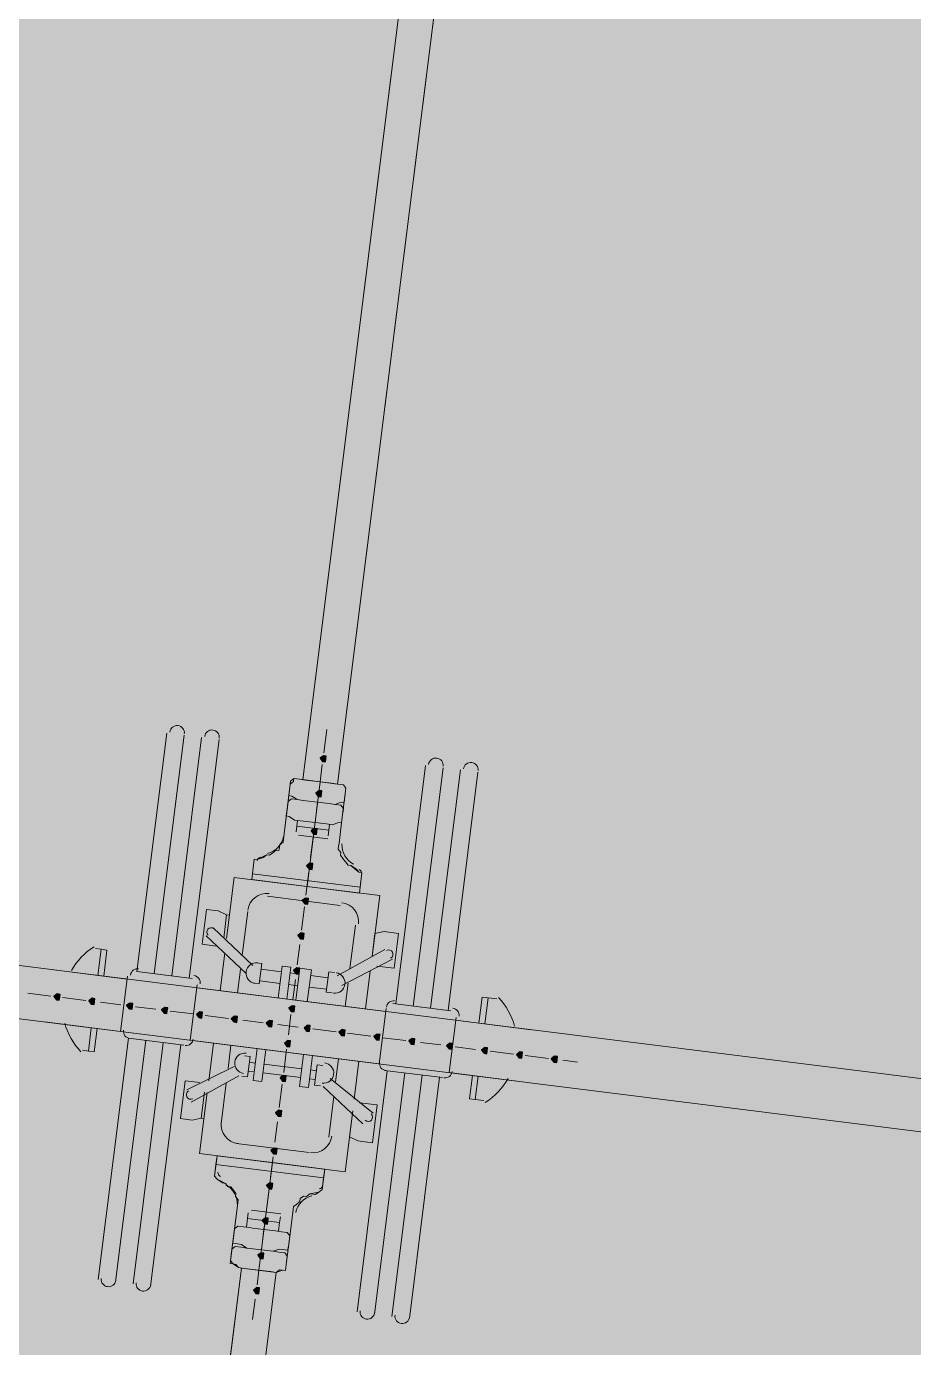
# Model space of a CAD drawing. Header units: metres. Extents: x -4 to 509425, y 7549 to 4732445.
# Drawn here: x 476014.139 to 476016.701, y 4719757.775 to 4719761.593 of the extents above; entities that cross this region are included whole.
import ezdxf

# ---------------------------------------------------------------- set-up
doc = ezdxf.new("R2010")
doc.units = ezdxf.units.M
doc.header["$LTSCALE"] = 0.01
doc.header["$MEASUREMENT"] = 0
doc.layers.get('0').update_dxf_attribs({"lineweight": 0})
doc.layers.add('_SUBESTACIÓN', color=1, linetype='Continuous')
doc.layers.add('SUBESTACION LA VID', color=253, linetype='Continuous')

# ---------------------------------------------------------------- blocks, each defined once
blk = doc.blocks.new('A$Cfff6051d')
at = {"layer": 'SUBESTACION LA VID', "transparency": 33554687}
h = blk.add_hatch(color=256, dxfattribs=at)
h.dxf.hatch_style = 2
h.paths.add_polyline_path([(476015.004, 4719759.4764), (476015.0051, 4719759.4848), (476014.9967, 4719759.4859), (476014.9872, 4719759.4785), (476014.9945, 4719759.4691), (476015.0029, 4719759.468)])
h = blk.add_hatch(color=256, dxfattribs=at)
h.dxf.hatch_style = 2
h.paths.add_polyline_path([(476014.9914, 4719759.3756), (476014.9924, 4719759.384), (476014.984, 4719759.3851), (476014.9746, 4719759.3777), (476014.9819, 4719759.3683), (476014.9903, 4719759.3672)])
h = blk.add_hatch(color=256, dxfattribs=at)
h.dxf.hatch_style = 2
h.paths.add_polyline_path([(476014.9777, 4719759.2664), (476014.9787, 4719759.2748), (476014.9703, 4719759.2759), (476014.9609, 4719759.2685), (476014.9682, 4719759.2591), (476014.9766, 4719759.258)])
h = blk.add_hatch(color=256, dxfattribs=at)
h.dxf.hatch_style = 2
h.paths.add_polyline_path([(476014.965, 4719759.1656), (476014.9661, 4719759.174), (476014.9577, 4719759.1751), (476014.9482, 4719759.1677), (476014.9556, 4719759.1583), (476014.964, 4719759.1572)])
h = blk.add_hatch(color=256, dxfattribs=at)
h.dxf.hatch_style = 2
h.paths.add_polyline_path([(476014.9524, 4719759.0648), (476014.9534, 4719759.0732), (476014.945, 4719759.0743), (476014.9356, 4719759.0669), (476014.9429, 4719759.0575), (476014.9513, 4719759.0564)])
h = blk.add_hatch(color=256, dxfattribs=at)
h.dxf.hatch_style = 2
h.paths.add_polyline_path([(476014.9398, 4719758.964), (476014.9408, 4719758.9724), (476014.9324, 4719758.9735), (476014.923, 4719758.9661), (476014.9303, 4719758.9567), (476014.9387, 4719758.9556)])
h = blk.add_hatch(color=256, dxfattribs=at)
h.dxf.hatch_style = 2
h.paths.add_polyline_path([(476014.9271, 4719758.8632), (476014.9282, 4719758.8716), (476014.9198, 4719758.8727), (476014.9103, 4719758.8653), (476014.9177, 4719758.8558), (476014.9261, 4719758.8548)])
h = blk.add_hatch(color=256, dxfattribs=at)
h.dxf.hatch_style = 2
h.paths.add_polyline_path([(476014.2351, 4719758.7878), (476014.2361, 4719758.7962), (476014.2277, 4719758.7973), (476014.2183, 4719758.7899), (476014.2256, 4719758.7805), (476014.234, 4719758.7794)])
h = blk.add_hatch(color=256, dxfattribs=at)
h.dxf.hatch_style = 2
h.paths.add_polyline_path([(476014.3359, 4719758.7752), (476014.3369, 4719758.7836), (476014.3285, 4719758.7847), (476014.3191, 4719758.7773), (476014.3264, 4719758.7679), (476014.3348, 4719758.7668)])
h = blk.add_hatch(color=256, dxfattribs=at)
h.dxf.hatch_style = 2
h.paths.add_polyline_path([(476014.4451, 4719758.7615), (476014.4461, 4719758.7699), (476014.4377, 4719758.771), (476014.4283, 4719758.7636), (476014.4356, 4719758.7542), (476014.444, 4719758.7531)])
h = blk.add_hatch(color=256, dxfattribs=at)
h.dxf.hatch_style = 2
h.paths.add_polyline_path([(476014.5459, 4719758.7489), (476014.5469, 4719758.7573), (476014.5385, 4719758.7583), (476014.5291, 4719758.751), (476014.5364, 4719758.7415), (476014.5448, 4719758.7405)])
h = blk.add_hatch(color=256, dxfattribs=at)
h.dxf.hatch_style = 2
h.paths.add_polyline_path([(476014.6467, 4719758.7362), (476014.6477, 4719758.7446), (476014.6393, 4719758.7457), (476014.6299, 4719758.7383), (476014.6372, 4719758.7289), (476014.6456, 4719758.7278)])
h = blk.add_hatch(color=256, dxfattribs=at)
h.dxf.hatch_style = 2
h.paths.add_polyline_path([(476014.9134, 4719758.754), (476014.9145, 4719758.7624), (476014.9061, 4719758.7634), (476014.8966, 4719758.7561), (476014.904, 4719758.7466), (476014.9124, 4719758.7456)])
h = blk.add_hatch(color=256, dxfattribs=at)
h.dxf.hatch_style = 2
h.paths.add_polyline_path([(476014.7475, 4719758.7236), (476014.7486, 4719758.732), (476014.7402, 4719758.7331), (476014.7307, 4719758.7257), (476014.738, 4719758.7163), (476014.7464, 4719758.7152)])
h = blk.add_hatch(color=256, dxfattribs=at)
h.dxf.hatch_style = 2
h.paths.add_polyline_path([(476014.8483, 4719758.711), (476014.8494, 4719758.7194), (476014.841, 4719758.7204), (476014.8315, 4719758.7131), (476014.8389, 4719758.7036), (476014.8473, 4719758.7026)])
h = blk.add_hatch(color=256, dxfattribs=at)
h.dxf.hatch_style = 2
h.paths.add_polyline_path([(476014.9575, 4719758.6973), (476014.9586, 4719758.7057), (476014.9502, 4719758.7067), (476014.9407, 4719758.6994), (476014.9481, 4719758.6899), (476014.9565, 4719758.6889)])
h = blk.add_hatch(color=256, dxfattribs=at)
h.dxf.hatch_style = 2
h.paths.add_polyline_path([(476015.0583, 4719758.6846), (476015.0594, 4719758.693), (476015.051, 4719758.6941), (476015.0415, 4719758.6867), (476015.0489, 4719758.6773), (476015.0573, 4719758.6762)])
h = blk.add_hatch(color=256, dxfattribs=at)
h.dxf.hatch_style = 2
h.paths.add_polyline_path([(476015.1591, 4719758.672), (476015.1602, 4719758.6804), (476015.1518, 4719758.6815), (476015.1423, 4719758.6741), (476015.1497, 4719758.6647), (476015.1581, 4719758.6636)])
h = blk.add_hatch(color=256, dxfattribs=at)
h.dxf.hatch_style = 2
h.paths.add_polyline_path([(476015.2599, 4719758.6594), (476015.261, 4719758.6678), (476015.2526, 4719758.6688), (476015.2431, 4719758.6615), (476015.2505, 4719758.652), (476015.2589, 4719758.651)])
h = blk.add_hatch(color=256, dxfattribs=at)
h.dxf.hatch_style = 2
h.paths.add_polyline_path([(476014.9008, 4719758.6532), (476014.9018, 4719758.6616), (476014.8934, 4719758.6626), (476014.884, 4719758.6553), (476014.8913, 4719758.6458), (476014.8997, 4719758.6448)])
h = blk.add_hatch(color=256, dxfattribs=at)
h.dxf.hatch_style = 2
h.paths.add_polyline_path([(476015.3691, 4719758.6457), (476015.3702, 4719758.6541), (476015.3618, 4719758.6551), (476015.3523, 4719758.6478), (476015.3597, 4719758.6383), (476015.3681, 4719758.6373)])
h = blk.add_hatch(color=256, dxfattribs=at)
h.dxf.hatch_style = 2
h.paths.add_polyline_path([(476015.4699, 4719758.633), (476015.471, 4719758.6414), (476015.4626, 4719758.6425), (476015.4531, 4719758.6351), (476015.4605, 4719758.6257), (476015.4689, 4719758.6246)])
h = blk.add_hatch(color=256, dxfattribs=at)
h.dxf.hatch_style = 2
h.paths.add_polyline_path([(476015.5707, 4719758.6204), (476015.5718, 4719758.6288), (476015.5634, 4719758.6298), (476015.5539, 4719758.6225), (476015.5613, 4719758.613), (476015.5697, 4719758.612)])
h = blk.add_hatch(color=256, dxfattribs=at)
h.dxf.hatch_style = 2
h.paths.add_polyline_path([(476015.6715, 4719758.6078), (476015.6726, 4719758.6162), (476015.6642, 4719758.6172), (476015.6547, 4719758.6099), (476015.6621, 4719758.6004), (476015.6705, 4719758.5994)])
h = blk.add_hatch(color=256, dxfattribs=at)
h.dxf.hatch_style = 2
h.paths.add_polyline_path([(476014.8882, 4719758.5524), (476014.8892, 4719758.5608), (476014.8808, 4719758.5618), (476014.8714, 4719758.5545), (476014.8787, 4719758.545), (476014.8871, 4719758.544)])
h = blk.add_hatch(color=256, dxfattribs=at)
h.dxf.hatch_style = 2
h.paths.add_polyline_path([(476014.8755, 4719758.4516), (476014.8766, 4719758.46), (476014.8682, 4719758.461), (476014.8587, 4719758.4537), (476014.8661, 4719758.4442), (476014.8745, 4719758.4432)])
h = blk.add_hatch(color=256, dxfattribs=at)
h.dxf.hatch_style = 2
h.paths.add_polyline_path([(476014.8618, 4719758.3424), (476014.8629, 4719758.3508), (476014.8545, 4719758.3518), (476014.845, 4719758.3445), (476014.8524, 4719758.335), (476014.8608, 4719758.334)])
h = blk.add_hatch(color=256, dxfattribs=at)
h.dxf.hatch_style = 2
h.paths.add_polyline_path([(476014.8492, 4719758.2416), (476014.8502, 4719758.25), (476014.8418, 4719758.251), (476014.8324, 4719758.2437), (476014.8397, 4719758.2342), (476014.8481, 4719758.2332)])
h = blk.add_hatch(color=256, dxfattribs=at)
h.dxf.hatch_style = 2
h.paths.add_polyline_path([(476014.8365, 4719758.1408), (476014.8376, 4719758.1492), (476014.8292, 4719758.1502), (476014.8197, 4719758.1429), (476014.8271, 4719758.1334), (476014.8355, 4719758.1324)])
h = blk.add_hatch(color=256, dxfattribs=at)
h.dxf.hatch_style = 2
h.paths.add_polyline_path([(476014.8239, 4719758.04), (476014.825, 4719758.0484), (476014.8166, 4719758.0494), (476014.8071, 4719758.0421), (476014.8145, 4719758.0326), (476014.8229, 4719758.0316)])
h = blk.add_hatch(color=256, dxfattribs=at)
h.dxf.hatch_style = 2
h.paths.add_polyline_path([(476014.8113, 4719757.9392), (476014.8123, 4719757.9476), (476014.8039, 4719757.9486), (476014.7945, 4719757.9413), (476014.8018, 4719757.9318), (476014.8102, 4719757.9308)])
at = {"layer": 'SUBESTACION LA VID', "lineweight": 15}
for p, q in [((476015.7035, 4719765.532), (476014.9368, 4719759.4166)), ((476015.8043, 4719765.5194), (476015.0376, 4719759.404)), ((476072.2069, 4719751.5967), (475976.9555, 4719763.5384)), ((476072.1879, 4719751.4455), (475976.9365, 4719763.3871)), ((476014.5441, 4719759.5511), (476014.4577, 4719758.8623)), ((476014.5081, 4719758.856), (476014.5945, 4719759.5448)), ((476015.0061, 4719759.5615), (476014.9977, 4719759.4943)), ((476014.6449, 4719759.5385), (476014.5585, 4719758.8497)), ((476014.6089, 4719758.8434), (476014.6953, 4719759.5322)), ((476014.9935, 4719759.4607), (476014.9851, 4719759.3935)), ((476015.2054, 4719758.7686), (476015.2917, 4719759.4574)), ((476015.3421, 4719759.4511), (476015.2558, 4719758.7623)), ((476015.3062, 4719758.756), (476015.3925, 4719759.4448)), ((476015.4429, 4719759.4385), (476015.3566, 4719758.7496)), ((476014.9, 4719759.3956), (476014.8926, 4719759.3368)), ((476014.9798, 4719759.3515), (476014.9724, 4719759.2927)), ((476015.0522, 4719759.3168), (476015.0596, 4719759.3756)), ((476014.8821, 4719759.2528), (476014.8926, 4719759.3368)), ((476015.0522, 4719759.3168), (476015.0417, 4719759.2328)), ((476014.9178, 4719759.2654), (476014.9199, 4719759.2822)), ((476015.0092, 4719759.2454), (476014.9252, 4719759.2559)), ((476014.9262, 4719759.2643), (476014.9262, 4719759.2643)), ((476014.9672, 4719759.2507), (476014.9598, 4719759.1919)), ((476015.0123, 4719759.2706), (476015.0102, 4719759.2538)), ((476014.8054, 4719759.1856), (476014.8327, 4719759.1993)), ((476015.0763, 4719759.1687), (476015.0994, 4719759.1488)), ((476014.7171, 4719758.9578), (476014.7393, 4719759.1342)), ((476015.1593, 4719759.0815), (476014.7393, 4719759.1342)), ((476015.1026, 4719759.1057), (476014.7918, 4719759.1447)), ((476014.9545, 4719759.1499), (476014.9461, 4719759.0827)), ((476015.0448, 4719759.0532), (476014.8348, 4719759.0795)), ((476014.9419, 4719759.0491), (476014.9335, 4719758.9819)), ((476015.1372, 4719758.9051), (476015.1593, 4719759.0815)), ((476014.7623, 4719758.9095), (476014.7781, 4719759.0355)), ((476014.6783, 4719758.9882), (476014.7927, 4719758.88)), ((476015.0731, 4719758.8705), (476015.0889, 4719758.9965)), ((476014.6583, 4719758.9652), (476014.7728, 4719758.857)), ((476014.9282, 4719758.9399), (476014.9208, 4719758.8811)), ((476014.338, 4719758.9285), (476014.3548, 4719758.9264)), ((476014.6982, 4719758.8066), (476014.7119, 4719758.9158)), ((476015.1739, 4719758.9261), (476015.0363, 4719758.8495)), ((476015.196, 4719758.8978), (476015.05, 4719758.8222)), ((476014.4294, 4719758.8403), (476014.211, 4719758.8677)), ((476014.6173, 4719758.8423), (476014.4577, 4719758.8623)), ((476014.7486, 4719758.8003), (476014.757, 4719758.8675)), ((476014.8757, 4719758.8611), (476014.8169, 4719758.8685)), ((476014.8662, 4719758.7855), (476014.8778, 4719758.8779)), ((476014.903, 4719758.8748), (476014.8778, 4719758.8779)), ((476014.8914, 4719758.7824), (476014.903, 4719758.8748)), ((476014.9261, 4719758.8548), (476014.9009, 4719758.858)), ((476014.9166, 4719758.7792), (476014.9282, 4719758.8716)), ((476014.9618, 4719758.8674), (476014.9282, 4719758.8716)), ((476014.9502, 4719758.775), (476014.9618, 4719758.8674)), ((476015.029, 4719758.859), (476015.0122, 4719758.8611)), ((476015.1182, 4719758.7539), (476015.1319, 4719758.8631)), ((476014.4104, 4719758.6891), (476014.4304, 4719758.8487)), ((476014.632, 4719758.8234), (476014.612, 4719758.6638)), ((476014.8714, 4719758.8275), (476014.8126, 4719758.8349)), ((476014.9219, 4719758.8212), (476014.8966, 4719758.8244)), ((476014.9156, 4719758.839), (476014.9082, 4719758.7802)), ((476015.0059, 4719758.8107), (476014.9555, 4719758.817)), ((476015.0101, 4719758.8443), (476014.9597, 4719758.8506)), ((476015.0594, 4719758.7613), (476015.0678, 4719758.8285)), ((476014.2099, 4719758.791), (476014.1427, 4719758.7994)), ((476014.3107, 4719758.7784), (476014.2435, 4719758.7868)), ((476015.177, 4719758.7465), (476014.631, 4719758.815)), ((476015.4973, 4719758.7832), (476015.4721, 4719758.7863)), ((476014.4115, 4719758.7657), (476014.3527, 4719758.7731)), ((476014.5123, 4719758.7531), (476014.4535, 4719758.7605)), ((476014.6215, 4719758.7394), (476014.5543, 4719758.7478)), ((476015.197, 4719758.7696), (476015.365, 4719758.7486)), ((476014.4104, 4719758.6891), (476014.192, 4719758.7165)), ((476014.7223, 4719758.7268), (476014.6551, 4719758.7352)), ((476014.8231, 4719758.7141), (476014.7643, 4719758.7215)), ((476014.9239, 4719758.7015), (476014.8651, 4719758.7089)), ((476014.9029, 4719758.7382), (476014.8955, 4719758.6794)), ((476015.3596, 4719758.5701), (476015.3797, 4719758.7297)), ((476015.3786, 4719758.7213), (476015.597, 4719758.6939)), ((476014.3348, 4719758.6303), (476014.3432, 4719758.6975)), ((476014.3461, 4719757.9719), (476014.4335, 4719758.6691)), ((476014.5931, 4719758.6491), (476014.4335, 4719758.6691)), ((476015.0331, 4719758.6878), (476014.9659, 4719758.6962)), ((476015.1339, 4719758.6752), (476015.0667, 4719758.6836)), ((476015.2347, 4719758.6625), (476015.1675, 4719758.6709)), ((476014.318, 4719758.6324), (476014.3012, 4719758.6345)), ((476014.4839, 4719758.6628), (476014.3965, 4719757.9656)), ((476014.4469, 4719757.9592), (476014.5343, 4719758.6565)), ((476014.5847, 4719758.6502), (476014.4973, 4719757.9529)), ((476014.6655, 4719758.5462), (476014.6792, 4719758.6554)), ((476014.7212, 4719758.5819), (476014.7296, 4719758.6491)), ((476014.8052, 4719758.6396), (476014.7936, 4719758.5472)), ((476014.8304, 4719758.6364), (476014.8188, 4719758.544)), ((476014.8903, 4719758.6374), (476014.8819, 4719758.5702)), ((476015.3355, 4719758.6499), (476015.2767, 4719758.6573)), ((476015.4363, 4719758.6372), (476015.3775, 4719758.6446)), ((476015.5455, 4719758.6236), (476015.4783, 4719758.632)), ((476014.6025, 4719758.5199), (476014.739, 4719758.5881)), ((476014.8, 4719758.5976), (476014.7832, 4719758.5997)), ((476014.9344, 4719758.5807), (476014.8252, 4719758.5944)), ((476014.9396, 4719758.6227), (476014.928, 4719758.5303)), ((476014.9648, 4719758.6196), (476014.9532, 4719758.5272)), ((476015.032, 4719758.5429), (476015.0404, 4719758.6101)), ((476015.0855, 4719758.4935), (476015.0992, 4719758.6027)), ((476015.6463, 4719758.6109), (476015.5791, 4719758.6193)), ((476015.7303, 4719758.6004), (476015.6883, 4719758.6056)), ((476014.6151, 4719758.4842), (476014.7527, 4719758.5608)), ((476014.7968, 4719758.5724), (476014.78, 4719758.5745)), ((476014.9312, 4719758.5555), (476014.822, 4719758.5692)), ((476014.9732, 4719758.5503), (476014.9564, 4719758.5524)), ((476014.9764, 4719758.5755), (476014.9596, 4719758.5776)), ((476015.1401, 4719758.4525), (476015.0163, 4719758.5534)), ((476015.1811, 4719758.5754), (476015.0937, 4719757.8782)), ((476015.1441, 4719757.8718), (476015.2315, 4719758.5691)), ((476015.1727, 4719758.5764), (476015.3407, 4719758.5554)), ((476015.2819, 4719758.5627), (476015.1945, 4719757.8655)), ((476015.2449, 4719757.8592), (476015.3323, 4719758.5564)), ((476015.3596, 4719758.5701), (476015.5781, 4719758.5427)), ((476015.4184, 4719758.4944), (476015.4269, 4719758.5616)), ((476014.6392, 4719758.3362), (476014.6613, 4719758.5126)), ((476014.7012, 4719758.4222), (476014.7159, 4719758.5398)), ((476014.8188, 4719758.544), (476014.7936, 4719758.5472)), ((476014.8776, 4719758.5366), (476014.8692, 4719758.4694)), ((476014.9532, 4719758.5272), (476014.928, 4719758.5303)), ((476014.9879, 4719758.5313), (476014.9711, 4719758.5335)), ((476015.1107, 4719758.4221), (476014.9963, 4719758.5303)), ((476015.012, 4719758.3833), (476015.0267, 4719758.5009)), ((476015.4352, 4719758.4923), (476015.4604, 4719758.4892)), ((476015.0592, 4719758.2835), (476015.0813, 4719758.4599)), ((476014.864, 4719758.4274), (476014.8566, 4719758.3686)), ((476014.9553, 4719758.3392), (476014.7453, 4719758.3655)), ((476015.0592, 4719758.2835), (476014.6392, 4719758.3362)), ((476014.8513, 4719758.3266), (476014.8439, 4719758.2678)), ((476014.9973, 4719758.2657), (476014.6864, 4719758.3046)), ((476014.6896, 4719758.2616), (476014.7137, 4719758.25)), ((476014.8387, 4719758.2258), (476014.8303, 4719758.1586)), ((476014.9573, 4719758.2195), (476014.9836, 4719758.2247)), ((476014.7484, 4719758.186), (476014.7378, 4719758.102)), ((476014.8733, 4719758.1618), (476014.7893, 4719758.1723)), ((476014.7798, 4719758.1649), (476014.7777, 4719758.1481)), ((476014.7882, 4719758.1639), (476014.7882, 4719758.1639)), ((476014.8701, 4719758.1366), (476014.8723, 4719758.1534)), ((476014.8974, 4719758.0819), (476014.908, 4719758.1659)), ((476014.7305, 4719758.0432), (476014.7378, 4719758.102)), ((476014.826, 4719758.125), (476014.8176, 4719758.0578)), ((476014.8974, 4719758.0819), (476014.8901, 4719758.0231)), ((476014.8124, 4719758.0158), (476014.805, 4719757.957)), ((476014.7598, 4719758.0053), (476014.1469, 4719753.1163)), ((476014.8606, 4719757.9927), (476014.2477, 4719753.1037)), ((476014.7997, 4719757.915), (476014.7923, 4719757.8562))]:
    blk.add_line(p, q, dxfattribs=at)
at = {"layer": 'SUBESTACION LA VID', "lineweight": 0}
for p, q in [((476015.0004, 4719758.2909), (476014.993, 4719758.2321)), ((476014.7598, 4719758.0053), (476014.8606, 4719757.9927))]:
    blk.add_line(p, q, dxfattribs=at)
at = {"layer": 'SUBESTACION LA VID', "lineweight": 15}
for points in [[(476015.7035, 4719765.532), (476015.8043, 4719765.5194), (476015.0376, 4719759.404), (476014.9368, 4719759.4166), (476015.7035, 4719765.532)], [(476072.1879, 4719751.4455), (476072.2069, 4719751.5967), (475976.9555, 4719763.5384), (475976.9365, 4719763.3871), (476072.1879, 4719751.4455)], [(476014.796, 4719759.1783), (476014.7897, 4719759.1279), (476014.9493, 4719759.1079), (476014.9872, 4719759.4103), (476014.9536, 4719759.4145), (476014.9368, 4719759.4166), (476014.9284, 4719759.4176), (476014.92, 4719759.4187), (476014.9116, 4719759.4198), (476014.9105, 4719759.4114), (476014.9011, 4719759.404), (476014.9, 4719759.3956), (476014.899, 4719759.3872), (476014.8926, 4719759.3368), (476014.8821, 4719759.2528), (476014.8811, 4719759.2444), (476014.88, 4719759.236), (476014.8705, 4719759.2286), (476014.8695, 4719759.2202), (476014.8684, 4719759.2118), (476014.86, 4719759.2129), (476014.8506, 4719759.2056), (476014.8411, 4719759.1982), (476014.8327, 4719759.1993), (476014.8233, 4719759.1919), (476014.8054, 4719759.1856), (476014.797, 4719759.1867), (476014.796, 4719759.1783)], [(476014.9, 4719759.3956), (476014.899, 4719759.3872), (476014.8979, 4719759.3788), (476014.8968, 4719759.3704), (476014.9052, 4719759.3693), (476014.921, 4719759.3588), (476014.9378, 4719759.3567), (476014.9462, 4719759.3557), (476014.9798, 4719759.3515), (476015.005, 4719759.3483), (476015.0134, 4719759.3473), (476015.0302, 4719759.3452), (476015.0481, 4719759.3514), (476015.0565, 4719759.3504), (476015.0575, 4719759.3588), (476015.0586, 4719759.3672), (476015.0596, 4719759.3756), (476015.0607, 4719759.384), (476015.0617, 4719759.3924), (476015.0544, 4719759.4018), (476015.0376, 4719759.404), (476015.0208, 4719759.4061), (476015.0124, 4719759.4071), (476014.9872, 4719759.4103), (476014.9536, 4719759.4145), (476014.9452, 4719759.4155), (476014.9284, 4719759.4176), (476014.9116, 4719759.4198), (476014.9021, 4719759.4124), (476014.9011, 4719759.404), (476014.9, 4719759.3956)], [(476015.1068, 4719759.1393), (476015.1005, 4719759.0889), (476014.9493, 4719759.1079), (476014.9872, 4719759.4103), (476015.0124, 4719759.4071), (476015.0292, 4719759.405), (476015.0376, 4719759.404), (476015.046, 4719759.4029), (476015.0544, 4719759.4018), (476015.0617, 4719759.3924), (476015.0607, 4719759.384), (476015.0596, 4719759.3756), (476015.0586, 4719759.3672), (476015.0522, 4719759.3168), (476015.0417, 4719759.2328), (476015.0407, 4719759.2244), (476015.0396, 4719759.216), (476015.047, 4719759.2065), (476015.0459, 4719759.1981), (476015.0532, 4719759.1887), (476015.0606, 4719759.1792), (476015.0679, 4719759.1698), (476015.0763, 4719759.1687), (476015.0921, 4719759.1582), (476015.0994, 4719759.1488), (476015.1078, 4719759.1477), (476015.1068, 4719759.1393)], [(476014.9724, 4719759.2927), (476014.9976, 4719759.2895), (476015.006, 4719759.2885), (476015.0228, 4719759.2864), (476015.0407, 4719759.2926), (476015.0491, 4719759.2916), (476015.0501, 4719759.3), (476015.0512, 4719759.3084), (476015.0522, 4719759.3168), (476015.0533, 4719759.3252), (476015.0543, 4719759.3336), (476015.047, 4719759.343), (476015.0302, 4719759.3452), (476015.0134, 4719759.3473), (476015.005, 4719759.3483), (476014.9798, 4719759.3515), (476014.9462, 4719759.3557), (476014.9378, 4719759.3567), (476014.921, 4719759.3588), (476014.9042, 4719759.3609), (476014.8947, 4719759.3536), (476014.8937, 4719759.3452), (476014.8926, 4719759.3368), (476014.8916, 4719759.3284), (476014.8905, 4719759.32), (476014.8895, 4719759.3116), (476014.8979, 4719759.3105), (476014.9136, 4719759.3), (476014.9304, 4719759.2979), (476014.9388, 4719759.2969), (476014.9724, 4719759.2927)], [(476015.0144, 4719759.2874), (476015.0123, 4719759.2706), (476014.9199, 4719759.2822), (476014.922, 4719759.299)], [(476015.1068, 4719759.1393), (476015.1026, 4719759.1057), (476015.1005, 4719759.0889), (476014.7897, 4719759.1279), (476014.7918, 4719759.1447), (476014.796, 4719759.1783)], [(476014.6468, 4719758.941), (476014.6594, 4719759.0418), (476014.693, 4719759.0376), (476014.7172, 4719759.026)], [(476014.7256, 4719759.025), (476014.7172, 4719759.026), (476014.7087, 4719758.9588)], [(476015.1508, 4719758.8778), (476015.1592, 4719758.8768), (476015.2012, 4719758.8715), (476015.2138, 4719758.9723), (476015.1718, 4719758.9776), (476015.1456, 4719758.9723), (476015.1372, 4719758.9051)], [(476014.6468, 4719758.941), (476014.6804, 4719758.9368), (476014.6888, 4719758.9357)], [(476014.3622, 4719758.8487), (476014.3716, 4719758.9243), (476014.3548, 4719758.9264), (476014.3454, 4719758.8508)], [(476014.7948, 4719758.8286), (476014.8116, 4719758.8265), (476014.819, 4719758.8853), (476014.8022, 4719758.8874)], [(476015.0216, 4719758.8002), (476015.0048, 4719758.8023), (476015.0122, 4719758.8611)], [(476015.4458, 4719758.7128), (476015.4553, 4719758.7884), (476015.4721, 4719758.7863), (476015.4626, 4719758.7107)], [(476015.178, 4719758.7549), (476015.158, 4719758.5953), (476014.612, 4719758.6638)], [(476014.3264, 4719758.6996), (476014.318, 4719758.6324), (476014.3348, 4719758.6303)], [(476014.7685, 4719758.6186), (476014.7853, 4719758.6165), (476014.7779, 4719758.5577), (476014.7611, 4719758.5598)], [(476014.9953, 4719758.5901), (476014.9785, 4719758.5923), (476014.9711, 4719758.5335)], [(476015.4437, 4719758.5595), (476015.4352, 4719758.4923), (476015.4184, 4719758.4944)], [(476014.5973, 4719758.5462), (476014.5836, 4719758.437), (476014.6172, 4719758.4328), (476014.6434, 4719758.438)], [(476014.5973, 4719758.5462), (476014.6309, 4719758.542), (476014.6393, 4719758.5409)], [(476014.6518, 4719758.437), (476014.6434, 4719758.438), (476014.6529, 4719758.5136)], [(476015.1013, 4719758.483), (476015.1097, 4719758.4819), (476015.1517, 4719758.4767), (476015.138, 4719758.3675), (476015.096, 4719758.3727), (476015.0719, 4719758.3843), (476015.0813, 4719758.4599)], [(476014.6833, 4719758.2794), (476014.6896, 4719758.3298), (476014.8492, 4719758.3098), (476014.8102, 4719757.999), (476014.7766, 4719758.0032), (476014.7598, 4719758.0053), (476014.7514, 4719758.0064), (476014.7441, 4719758.0158), (476014.7357, 4719758.0169), (476014.7283, 4719758.0263), (476014.7294, 4719758.0348), (476014.7305, 4719758.0432), (476014.7378, 4719758.102), (476014.7484, 4719758.186), (476014.7494, 4719758.1944), (476014.7505, 4719758.2028), (476014.7431, 4719758.2122), (476014.7442, 4719758.2206), (476014.7368, 4719758.2301), (476014.7295, 4719758.2395), (476014.7211, 4719758.2406), (476014.7137, 4719758.25), (476014.7053, 4719758.2511), (476014.6896, 4719758.2616), (476014.6822, 4719758.271), (476014.6833, 4719758.2794)], [(476014.9941, 4719758.2405), (476014.9973, 4719758.2657), (476015.0004, 4719758.2909), (476014.6896, 4719758.3298), (476014.6864, 4719758.3046), (476014.6833, 4719758.2794)], [(476014.9941, 4719758.2405), (476015.0004, 4719758.2909), (476014.8492, 4719758.3098), (476014.8102, 4719757.999), (476014.8354, 4719757.9959), (476014.8522, 4719757.9937), (476014.8606, 4719757.9927), (476014.8701, 4719758), (476014.8785, 4719757.999), (476014.8869, 4719757.9979), (476014.888, 4719758.0063), (476014.889, 4719758.0147), (476014.8901, 4719758.0231), (476014.8974, 4719758.0819), (476014.908, 4719758.1659), (476014.909, 4719758.1743), (476014.9101, 4719758.1827), (476014.9195, 4719758.1901), (476014.929, 4719758.1974), (476014.93, 4719758.2058), (476014.9395, 4719758.2132), (476014.9479, 4719758.2121), (476014.9573, 4719758.2195), (476014.9741, 4719758.2174), (476014.9836, 4719758.2247), (476014.993, 4719758.2321), (476014.9941, 4719758.2405)], [(476014.867, 4719758.1114), (476014.8701, 4719758.1366), (476014.7777, 4719758.1481), (476014.7746, 4719758.1229)], [(476014.825, 4719758.1166), (476014.8502, 4719758.1135), (476014.8586, 4719758.1124), (476014.8754, 4719758.1103), (476014.8922, 4719758.1082), (476014.8995, 4719758.0987), (476014.8985, 4719758.0903), (476014.8974, 4719758.0819), (476014.8964, 4719758.0735), (476014.8953, 4719758.0651), (476014.8943, 4719758.0567), (476014.8859, 4719758.0578), (476014.8691, 4719758.0599), (476014.8512, 4719758.0536), (476014.8428, 4719758.0547), (476014.8176, 4719758.0578), (476014.784, 4719758.062), (476014.7756, 4719758.0631), (476014.7599, 4719758.0736), (476014.7431, 4719758.0757), (476014.7347, 4719758.0768), (476014.7357, 4719758.0852), (476014.7368, 4719758.0936), (476014.7378, 4719758.102), (476014.7389, 4719758.1104), (476014.7399, 4719758.1188), (476014.7494, 4719758.1261), (476014.7662, 4719758.124), (476014.783, 4719758.1219), (476014.7914, 4719758.1208), (476014.825, 4719758.1166)], [(476014.7305, 4719758.0432), (476014.7315, 4719758.0516), (476014.7326, 4719758.06), (476014.742, 4719758.0673), (476014.7588, 4719758.0652), (476014.7756, 4719758.0631), (476014.784, 4719758.062), (476014.8176, 4719758.0578), (476014.8428, 4719758.0547), (476014.8512, 4719758.0536), (476014.868, 4719758.0515), (476014.8848, 4719758.0494), (476014.8922, 4719758.0399), (476014.8911, 4719758.0315), (476014.8901, 4719758.0231), (476014.889, 4719758.0147), (476014.888, 4719758.0063), (476014.8869, 4719757.9979), (476014.8785, 4719757.999), (476014.8606, 4719757.9927), (476014.8438, 4719757.9948), (476014.8354, 4719757.9959), (476014.8102, 4719757.999), (476014.7766, 4719758.0032), (476014.7682, 4719758.0043), (476014.7514, 4719758.0064), (476014.7357, 4719758.0169), (476014.7273, 4719758.0179), (476014.7283, 4719758.0263), (476014.7294, 4719758.0348), (476014.7305, 4719758.0432)], [(476014.7598, 4719758.0053), (476014.8606, 4719757.9927), (476014.2477, 4719753.1037), (476014.1469, 4719753.1163), (476014.7598, 4719758.0053)]]:
    blk.add_lwpolyline(points, dxfattribs=at)
at = {"layer": 'SUBESTACION LA VID'}
for points in [[(476015.004, 4719759.4764), (476015.0051, 4719759.4848), (476014.9967, 4719759.4859), (476014.9872, 4719759.4785), (476014.9945, 4719759.4691), (476015.0029, 4719759.468)], [(476014.9914, 4719759.3756), (476014.9924, 4719759.384), (476014.984, 4719759.3851), (476014.9746, 4719759.3777), (476014.9819, 4719759.3683), (476014.9903, 4719759.3672)], [(476014.9777, 4719759.2664), (476014.9787, 4719759.2748), (476014.9703, 4719759.2759), (476014.9609, 4719759.2685), (476014.9682, 4719759.2591), (476014.9766, 4719759.258)], [(476014.965, 4719759.1656), (476014.9661, 4719759.174), (476014.9577, 4719759.1751), (476014.9482, 4719759.1677), (476014.9556, 4719759.1583), (476014.964, 4719759.1572)], [(476014.9524, 4719759.0648), (476014.9534, 4719759.0732), (476014.945, 4719759.0743), (476014.9356, 4719759.0669), (476014.9429, 4719759.0575), (476014.9513, 4719759.0564)], [(476014.9398, 4719758.964), (476014.9408, 4719758.9724), (476014.9324, 4719758.9735), (476014.923, 4719758.9661), (476014.9303, 4719758.9567), (476014.9387, 4719758.9556)], [(476014.9271, 4719758.8632), (476014.9282, 4719758.8716), (476014.9198, 4719758.8727), (476014.9103, 4719758.8653), (476014.9177, 4719758.8558), (476014.9261, 4719758.8548)], [(476014.2351, 4719758.7878), (476014.2361, 4719758.7962), (476014.2277, 4719758.7973), (476014.2183, 4719758.7899), (476014.2256, 4719758.7805), (476014.234, 4719758.7794)], [(476014.3359, 4719758.7752), (476014.3369, 4719758.7836), (476014.3285, 4719758.7847), (476014.3191, 4719758.7773), (476014.3264, 4719758.7679), (476014.3348, 4719758.7668)], [(476014.4451, 4719758.7615), (476014.4461, 4719758.7699), (476014.4377, 4719758.771), (476014.4283, 4719758.7636), (476014.4356, 4719758.7542), (476014.444, 4719758.7531)], [(476014.5459, 4719758.7489), (476014.5469, 4719758.7573), (476014.5385, 4719758.7583), (476014.5291, 4719758.751), (476014.5364, 4719758.7415), (476014.5448, 4719758.7405)], [(476014.6467, 4719758.7362), (476014.6477, 4719758.7446), (476014.6393, 4719758.7457), (476014.6299, 4719758.7383), (476014.6372, 4719758.7289), (476014.6456, 4719758.7278)], [(476014.9134, 4719758.754), (476014.9145, 4719758.7624), (476014.9061, 4719758.7634), (476014.8966, 4719758.7561), (476014.904, 4719758.7466), (476014.9124, 4719758.7456)], [(476014.7475, 4719758.7236), (476014.7486, 4719758.732), (476014.7402, 4719758.7331), (476014.7307, 4719758.7257), (476014.738, 4719758.7163), (476014.7464, 4719758.7152)], [(476014.8483, 4719758.711), (476014.8494, 4719758.7194), (476014.841, 4719758.7204), (476014.8315, 4719758.7131), (476014.8389, 4719758.7036), (476014.8473, 4719758.7026)], [(476014.9575, 4719758.6973), (476014.9586, 4719758.7057), (476014.9502, 4719758.7067), (476014.9407, 4719758.6994), (476014.9481, 4719758.6899), (476014.9565, 4719758.6889)], [(476015.0583, 4719758.6846), (476015.0594, 4719758.693), (476015.051, 4719758.6941), (476015.0415, 4719758.6867), (476015.0489, 4719758.6773), (476015.0573, 4719758.6762)], [(476015.1591, 4719758.672), (476015.1602, 4719758.6804), (476015.1518, 4719758.6815), (476015.1423, 4719758.6741), (476015.1497, 4719758.6647), (476015.1581, 4719758.6636)], [(476015.2599, 4719758.6594), (476015.261, 4719758.6678), (476015.2526, 4719758.6688), (476015.2431, 4719758.6615), (476015.2505, 4719758.652), (476015.2589, 4719758.651)], [(476014.9008, 4719758.6532), (476014.9018, 4719758.6616), (476014.8934, 4719758.6626), (476014.884, 4719758.6553), (476014.8913, 4719758.6458), (476014.8997, 4719758.6448)], [(476015.3691, 4719758.6457), (476015.3702, 4719758.6541), (476015.3618, 4719758.6551), (476015.3523, 4719758.6478), (476015.3597, 4719758.6383), (476015.3681, 4719758.6373)], [(476015.4699, 4719758.633), (476015.471, 4719758.6414), (476015.4626, 4719758.6425), (476015.4531, 4719758.6351), (476015.4605, 4719758.6257), (476015.4689, 4719758.6246)], [(476015.5707, 4719758.6204), (476015.5718, 4719758.6288), (476015.5634, 4719758.6298), (476015.5539, 4719758.6225), (476015.5613, 4719758.613), (476015.5697, 4719758.612)], [(476015.6715, 4719758.6078), (476015.6726, 4719758.6162), (476015.6642, 4719758.6172), (476015.6547, 4719758.6099), (476015.6621, 4719758.6004), (476015.6705, 4719758.5994)], [(476014.8882, 4719758.5524), (476014.8892, 4719758.5608), (476014.8808, 4719758.5618), (476014.8714, 4719758.5545), (476014.8787, 4719758.545), (476014.8871, 4719758.544)], [(476014.8755, 4719758.4516), (476014.8766, 4719758.46), (476014.8682, 4719758.461), (476014.8587, 4719758.4537), (476014.8661, 4719758.4442), (476014.8745, 4719758.4432)], [(476014.8618, 4719758.3424), (476014.8629, 4719758.3508), (476014.8545, 4719758.3518), (476014.845, 4719758.3445), (476014.8524, 4719758.335), (476014.8608, 4719758.334)], [(476014.8492, 4719758.2416), (476014.8502, 4719758.25), (476014.8418, 4719758.251), (476014.8324, 4719758.2437), (476014.8397, 4719758.2342), (476014.8481, 4719758.2332)], [(476014.8365, 4719758.1408), (476014.8376, 4719758.1492), (476014.8292, 4719758.1502), (476014.8197, 4719758.1429), (476014.8271, 4719758.1334), (476014.8355, 4719758.1324)], [(476014.8239, 4719758.04), (476014.825, 4719758.0484), (476014.8166, 4719758.0494), (476014.8071, 4719758.0421), (476014.8145, 4719758.0326), (476014.8229, 4719758.0316)], [(476014.8113, 4719757.9392), (476014.8123, 4719757.9476), (476014.8039, 4719757.9486), (476014.7945, 4719757.9413), (476014.8018, 4719757.9318), (476014.8102, 4719757.9308)]]:
    blk.add_lwpolyline(points, close=True, dxfattribs=at)
at = {"layer": 'SUBESTACION LA VID', "lineweight": 0}
for points in [[(476015.004, 4719759.4764), (476015.0051, 4719759.4848), (476014.9967, 4719759.4859), (476014.9872, 4719759.4785), (476014.9945, 4719759.4691), (476015.0029, 4719759.468)], [(476014.9914, 4719759.3756), (476014.9924, 4719759.384), (476014.984, 4719759.3851), (476014.9746, 4719759.3777), (476014.9819, 4719759.3683), (476014.9903, 4719759.3672)], [(476014.9777, 4719759.2664), (476014.9787, 4719759.2748), (476014.9703, 4719759.2759), (476014.9609, 4719759.2685), (476014.9682, 4719759.2591), (476014.9766, 4719759.258)], [(476014.965, 4719759.1656), (476014.9661, 4719759.174), (476014.9577, 4719759.1751), (476014.9482, 4719759.1677), (476014.9556, 4719759.1583), (476014.964, 4719759.1572)], [(476014.9524, 4719759.0648), (476014.9534, 4719759.0732), (476014.945, 4719759.0743), (476014.9356, 4719759.0669), (476014.9429, 4719759.0575), (476014.9513, 4719759.0564)], [(476014.9398, 4719758.964), (476014.9408, 4719758.9724), (476014.9324, 4719758.9735), (476014.923, 4719758.9661), (476014.9303, 4719758.9567), (476014.9387, 4719758.9556)], [(476014.9271, 4719758.8632), (476014.9282, 4719758.8716), (476014.9198, 4719758.8727), (476014.9103, 4719758.8653), (476014.9177, 4719758.8558), (476014.9261, 4719758.8548)], [(476014.2351, 4719758.7878), (476014.2361, 4719758.7962), (476014.2277, 4719758.7973), (476014.2183, 4719758.7899), (476014.2256, 4719758.7805), (476014.234, 4719758.7794)], [(476014.3359, 4719758.7752), (476014.3369, 4719758.7836), (476014.3285, 4719758.7847), (476014.3191, 4719758.7773), (476014.3264, 4719758.7679), (476014.3348, 4719758.7668)], [(476014.4451, 4719758.7615), (476014.4461, 4719758.7699), (476014.4377, 4719758.771), (476014.4283, 4719758.7636), (476014.4356, 4719758.7542), (476014.444, 4719758.7531)], [(476014.5459, 4719758.7489), (476014.5469, 4719758.7573), (476014.5385, 4719758.7583), (476014.5291, 4719758.751), (476014.5364, 4719758.7415), (476014.5448, 4719758.7405)], [(476014.6467, 4719758.7362), (476014.6477, 4719758.7446), (476014.6393, 4719758.7457), (476014.6299, 4719758.7383), (476014.6372, 4719758.7289), (476014.6456, 4719758.7278)], [(476014.9134, 4719758.754), (476014.9145, 4719758.7624), (476014.9061, 4719758.7634), (476014.8966, 4719758.7561), (476014.904, 4719758.7466), (476014.9124, 4719758.7456)], [(476014.7475, 4719758.7236), (476014.7486, 4719758.732), (476014.7402, 4719758.7331), (476014.7307, 4719758.7257), (476014.738, 4719758.7163), (476014.7464, 4719758.7152)], [(476014.8483, 4719758.711), (476014.8494, 4719758.7194), (476014.841, 4719758.7204), (476014.8315, 4719758.7131), (476014.8389, 4719758.7036), (476014.8473, 4719758.7026)], [(476014.9575, 4719758.6973), (476014.9586, 4719758.7057), (476014.9502, 4719758.7067), (476014.9407, 4719758.6994), (476014.9481, 4719758.6899), (476014.9565, 4719758.6889)], [(476015.0583, 4719758.6846), (476015.0594, 4719758.693), (476015.051, 4719758.6941), (476015.0415, 4719758.6867), (476015.0489, 4719758.6773), (476015.0573, 4719758.6762)], [(476015.1591, 4719758.672), (476015.1602, 4719758.6804), (476015.1518, 4719758.6815), (476015.1423, 4719758.6741), (476015.1497, 4719758.6647), (476015.1581, 4719758.6636)], [(476015.2599, 4719758.6594), (476015.261, 4719758.6678), (476015.2526, 4719758.6688), (476015.2431, 4719758.6615), (476015.2505, 4719758.652), (476015.2589, 4719758.651)], [(476014.9008, 4719758.6532), (476014.9018, 4719758.6616), (476014.8934, 4719758.6626), (476014.884, 4719758.6553), (476014.8913, 4719758.6458), (476014.8997, 4719758.6448)], [(476015.3691, 4719758.6457), (476015.3702, 4719758.6541), (476015.3618, 4719758.6551), (476015.3523, 4719758.6478), (476015.3597, 4719758.6383), (476015.3681, 4719758.6373)], [(476015.4699, 4719758.633), (476015.471, 4719758.6414), (476015.4626, 4719758.6425), (476015.4531, 4719758.6351), (476015.4605, 4719758.6257), (476015.4689, 4719758.6246)], [(476015.5707, 4719758.6204), (476015.5718, 4719758.6288), (476015.5634, 4719758.6298), (476015.5539, 4719758.6225), (476015.5613, 4719758.613), (476015.5697, 4719758.612)], [(476015.6715, 4719758.6078), (476015.6726, 4719758.6162), (476015.6642, 4719758.6172), (476015.6547, 4719758.6099), (476015.6621, 4719758.6004), (476015.6705, 4719758.5994)], [(476014.8882, 4719758.5524), (476014.8892, 4719758.5608), (476014.8808, 4719758.5618), (476014.8714, 4719758.5545), (476014.8787, 4719758.545), (476014.8871, 4719758.544)], [(476014.8755, 4719758.4516), (476014.8766, 4719758.46), (476014.8682, 4719758.461), (476014.8587, 4719758.4537), (476014.8661, 4719758.4442), (476014.8745, 4719758.4432)], [(476014.8618, 4719758.3424), (476014.8629, 4719758.3508), (476014.8545, 4719758.3518), (476014.845, 4719758.3445), (476014.8524, 4719758.335), (476014.8608, 4719758.334)], [(476014.8492, 4719758.2416), (476014.8502, 4719758.25), (476014.8418, 4719758.251), (476014.8324, 4719758.2437), (476014.8397, 4719758.2342), (476014.8481, 4719758.2332)], [(476014.8365, 4719758.1408), (476014.8376, 4719758.1492), (476014.8292, 4719758.1502), (476014.8197, 4719758.1429), (476014.8271, 4719758.1334), (476014.8355, 4719758.1324)], [(476014.8239, 4719758.04), (476014.825, 4719758.0484), (476014.8166, 4719758.0494), (476014.8071, 4719758.0421), (476014.8145, 4719758.0326), (476014.8229, 4719758.0316)], [(476014.8113, 4719757.9392), (476014.8123, 4719757.9476), (476014.8039, 4719757.9486), (476014.7945, 4719757.9413), (476014.8018, 4719757.9318), (476014.8102, 4719757.9308)]]:
    blk.add_lwpolyline(points, close=True, dxfattribs=at)
for points in [[(476014.8821, 4719759.2528), (476014.899, 4719759.3872), (476014.9, 4719759.3956), (476014.8821, 4719759.2528), (476014.9011, 4719759.404)], [(476014.6896, 4719758.3298), (476014.6822, 4719758.271), (476014.6896, 4719758.3298), (476014.6822, 4719758.271)], [(476014.7484, 4719758.186), (476014.7305, 4719758.0432), (476014.7294, 4719758.0348), (476014.7484, 4719758.186), (476014.7283, 4719758.0263)]]:
    blk.add_lwpolyline(points, dxfattribs=at)
at = {"layer": 'SUBESTACION LA VID'}
for points in [[(475976.8769, 4719766.927), (475976.8769, 4719766.927), (475976.8959, 4719767.0782), (475976.8959, 4719767.0782), (475976.8959, 4719767.0782), (476072.6239, 4719754.9233), (476072.6239, 4719754.9233), (476072.6239, 4719754.9233), (475976.8769, 4719766.927), (475976.8769, 4719766.927)], [(475976.8959, 4719767.0782), (475976.8959, 4719767.0782), (476072.6239, 4719754.9233), (476072.6239, 4719754.9233), (476072.6239, 4719754.9233), (476072.6429, 4719755.0745), (476072.6429, 4719755.0745), (476072.6429, 4719755.0745), (475976.8959, 4719767.0782), (475976.8959, 4719767.0782)]]:
    blk.add_open_spline(points, degree=3, knots=[0, 0, 0, 0, 1, 1, 1, 2, 2, 2, 3, 3, 3, 3], dxfattribs=at)
at = {"layer": 'SUBESTACION LA VID', "lineweight": 0}
for points in [[(475976.8769, 4719766.927), (475976.8769, 4719766.927), (475976.8959, 4719767.0782), (475976.8959, 4719767.0782), (475976.8959, 4719767.0782), (476072.6239, 4719754.9233), (476072.6239, 4719754.9233), (476072.6239, 4719754.9233), (475976.8769, 4719766.927), (475976.8769, 4719766.927)], [(475976.8959, 4719767.0782), (475976.8959, 4719767.0782), (476072.6239, 4719754.9233), (476072.6239, 4719754.9233), (476072.6239, 4719754.9233), (476072.6429, 4719755.0745), (476072.6429, 4719755.0745), (476072.6429, 4719755.0745), (475976.8959, 4719767.0782), (475976.8959, 4719767.0782)]]:
    blk.add_open_spline(points, degree=3, knots=[0, 0, 0, 0, 1, 1, 1, 2, 2, 2, 3, 3, 3, 3], dxfattribs=at)
at = {"layer": 'SUBESTACION LA VID', "lineweight": 15}
for points in [[(476014.595, 4719759.549), (476014.5965, 4719759.5606), (476014.5882, 4719759.5712), (476014.5766, 4719759.5727), (476014.565, 4719759.5741), (476014.5545, 4719759.5659), (476014.553, 4719759.5543)], [(476014.6958, 4719759.5364), (476014.6973, 4719759.548), (476014.689, 4719759.5586), (476014.6775, 4719759.56), (476014.6659, 4719759.5615), (476014.6553, 4719759.5532), (476014.6538, 4719759.5417)], [(476015.3426, 4719759.4553), (476015.3441, 4719759.4669), (476015.3359, 4719759.4775), (476015.3243, 4719759.4789), (476015.3127, 4719759.4804), (476015.3021, 4719759.4722), (476015.3006, 4719759.4606)], [(476015.4434, 4719759.4427), (476015.4449, 4719759.4543), (476015.4367, 4719759.4648), (476015.4251, 4719759.4663), (476015.4135, 4719759.4677), (476015.4029, 4719759.4595), (476015.4014, 4719759.4479)], [(476014.6811, 4719758.9855), (476014.6759, 4719758.9903), (476014.6679, 4719758.9899), (476014.6631, 4719758.9847), (476014.6584, 4719758.9796), (476014.6588, 4719758.9715), (476014.6639, 4719758.9668)], [(476015.1909, 4719758.9007), (476015.1971, 4719758.904), (476015.1994, 4719758.9117), (476015.1961, 4719758.9179), (476015.1928, 4719758.9241), (476015.1851, 4719758.9264), (476015.1789, 4719758.9231)], [(476014.8064, 4719758.8869), (476014.7901, 4719758.8889), (476014.7753, 4719758.8774), (476014.7733, 4719758.8612), (476014.7712, 4719758.8449), (476014.7828, 4719758.8301), (476014.799, 4719758.8281)], [(476015.0258, 4719758.7996), (476015.042, 4719758.7976), (476015.0569, 4719758.8091), (476015.0589, 4719758.8253), (476015.0609, 4719758.8416), (476015.0494, 4719758.8564), (476015.0332, 4719758.8584)], [(476014.7737, 4719758.6265), (476014.7575, 4719758.6285), (476014.7427, 4719758.617), (476014.7406, 4719758.6007), (476014.7386, 4719758.5845), (476014.7501, 4719758.5697), (476014.7663, 4719758.5677)], [(476014.9932, 4719758.5392), (476015.0094, 4719758.5372), (476015.0242, 4719758.5487), (476015.0262, 4719758.5649), (476015.0283, 4719758.5812), (476015.0168, 4719758.596), (476015.0005, 4719758.598)], [(476014.6075, 4719758.517), (476014.6014, 4719758.5136), (476014.599, 4719758.5059), (476014.6023, 4719758.4998), (476014.6056, 4719758.4936), (476014.6133, 4719758.4912), (476014.6195, 4719758.4946)], [(476015.1174, 4719758.4321), (476015.1226, 4719758.4274), (476015.1306, 4719758.4278), (476015.1353, 4719758.4329), (476015.1401, 4719758.4381), (476015.1397, 4719758.4461), (476015.1345, 4719758.4509)], [(476014.355, 4719757.975), (476014.3536, 4719757.9634), (476014.3618, 4719757.9528), (476014.3734, 4719757.9514), (476014.385, 4719757.9499), (476014.3956, 4719757.9582), (476014.397, 4719757.9698)], [(476014.4558, 4719757.9624), (476014.4544, 4719757.9508), (476014.4626, 4719757.9402), (476014.4742, 4719757.9388), (476014.4858, 4719757.9373), (476014.4964, 4719757.9455), (476014.4978, 4719757.9571)], [(476015.1026, 4719757.8813), (476015.1012, 4719757.8697), (476015.1094, 4719757.8591), (476015.121, 4719757.8577), (476015.1326, 4719757.8562), (476015.1432, 4719757.8644), (476015.1447, 4719757.876)], [(476015.2035, 4719757.8687), (476015.202, 4719757.8571), (476015.2102, 4719757.8465), (476015.2218, 4719757.845), (476015.2334, 4719757.8436), (476015.244, 4719757.8518), (476015.2455, 4719757.8634)]]:
    blk.add_open_spline(points, degree=3, knots=[0, 0, 0, 0, 1, 1, 1, 2, 2, 2, 2], dxfattribs=at)
for points in [[(476014.8354, 4719759.2034), (476014.8589, 4719759.2094), (476014.8769, 4719759.2283), (476014.8818, 4719759.252)], [(476015.0502, 4719759.2309), (476015.0491, 4719759.2067), (476015.0619, 4719759.184), (476015.0832, 4719759.1723)], [(476014.8149, 4719759.1923), (476014.8097, 4719759.1912), (476014.8058, 4719759.187), (476014.8049, 4719759.1818)], [(476015.1073, 4719759.1439), (476015.1078, 4719759.1492), (476015.105, 4719759.1542), (476015.1002, 4719759.1565)], [(476014.84, 4719759.0874), (476014.8099, 4719759.0912), (476014.7824, 4719759.0698), (476014.7786, 4719759.0397)], [(476015.0978, 4719758.9996), (476015.1016, 4719759.0298), (476015.0802, 4719759.0573), (476015.0501, 4719759.0611)], [(476014.3342, 4719758.9338), (476014.3071, 4719758.9165), (476014.2846, 4719758.8929), (476014.2687, 4719758.8649)], [(476014.463, 4719758.8702), (476014.4514, 4719758.8716), (476014.4408, 4719758.8634), (476014.4393, 4719758.8518)], [(476014.641, 4719758.8265), (476014.6424, 4719758.8381), (476014.6342, 4719758.8487), (476014.6226, 4719758.8502)], [(476015.2022, 4719758.7775), (476015.1906, 4719758.779), (476015.18, 4719758.7707), (476015.1786, 4719758.7591)], [(476015.5488, 4719758.7045), (476015.5402, 4719758.7354), (476015.5243, 4719758.7639), (476015.5023, 4719758.7874)], [(476015.3886, 4719758.7328), (476015.39, 4719758.7444), (476015.3818, 4719758.755), (476015.3702, 4719758.7565)], [(476014.2497, 4719758.7132), (476014.2582, 4719758.6822), (476014.2742, 4719758.6538), (476014.2961, 4719758.6303)], [(476014.4193, 4719758.6922), (476014.4179, 4719758.6806), (476014.4261, 4719758.67), (476014.4377, 4719758.6686)], [(476014.5973, 4719758.6486), (476014.6089, 4719758.6471), (476014.6195, 4719758.6553), (476014.6209, 4719758.6669)], [(476015.1586, 4719758.5995), (476015.1571, 4719758.5879), (476015.1653, 4719758.5774), (476015.1769, 4719758.5759)], [(476015.3449, 4719758.5548), (476015.3565, 4719758.5534), (476015.3671, 4719758.5616), (476015.3686, 4719758.5732)], [(476015.4643, 4719758.4839), (476015.4914, 4719758.5012), (476015.5138, 4719758.5248), (476015.5298, 4719758.5527)], [(476014.7017, 4719758.4264), (476014.6979, 4719758.3963), (476014.7193, 4719758.3688), (476014.7495, 4719758.365)], [(476014.9595, 4719758.3387), (476014.9896, 4719758.3349), (476015.0171, 4719758.3563), (476015.0209, 4719758.3864)], [(476014.6922, 4719758.2822), (476014.6917, 4719758.2769), (476014.6945, 4719758.2719), (476014.6993, 4719758.2696)], [(476014.7483, 4719758.1868), (476014.7493, 4719758.211), (476014.7366, 4719758.2337), (476014.7153, 4719758.2453)], [(476014.9846, 4719758.2338), (476014.9898, 4719758.2349), (476014.9937, 4719758.239), (476014.9946, 4719758.2443)], [(476014.9631, 4719758.2143), (476014.9396, 4719758.2083), (476014.9216, 4719758.1894), (476014.9167, 4719758.1657)]]:
    blk.add_open_spline(points, degree=3, dxfattribs=at)

msp = doc.modelspace()

# ---------------------------------------------------------------- hatches: boundary and pattern name
at = {"layer": '_SUBESTACIÓN', "transparency": 33554559}
h = msp.add_hatch(color=1, dxfattribs=at)
h.dxf.hatch_style = 1
h.paths.add_polyline_path([(475968.6399, 4719805.825), (476089.9386, 4719790.615), (476078.1686, 4719696.74), (475956.8686, 4719711.9502)])

# ---------------------------------------------------------------- block references
at = {"linetype": 'Continuous'}
msp.add_blockref('A$Cfff6051d', (0, 0), dxfattribs=at)

doc.saveas('drawing.dxf')
